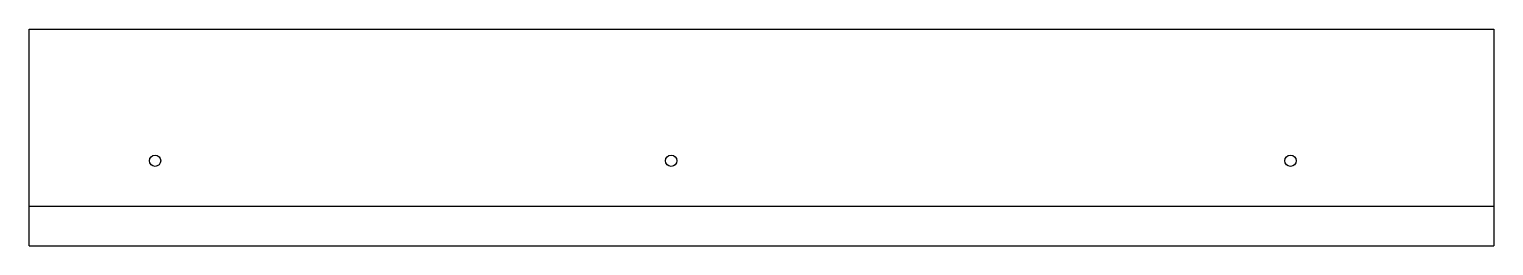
# Model space of a CAD drawing. Header units: millimetres. Extents: x -454 to 0, y 0 to 67.
import ezdxf

# ---------------------------------------------------------------- set-up
doc = ezdxf.new("R2010")
doc.units = ezdxf.units.MM

msp = doc.modelspace()

# ---------------------------------------------------------------- linework, layer by layer
at = {"color": 7, "linetype": 'Continuous', "lineweight": 25}
for p, q in [((-454, 0), (-454, 67)), ((-454, 67), (0, 67)), ((0, 67), (0, 0)), ((0, 12.1), (-454, 12.1)), ((-454, 0), (0, 0))]:
    msp.add_line(p, q, dxfattribs=at)
for centre in [(-415, 26.3), (-255, 26.3), (-63, 26.3)]:
    msp.add_circle(centre, 1.75, dxfattribs=at)

doc.saveas('drawing.dxf')
